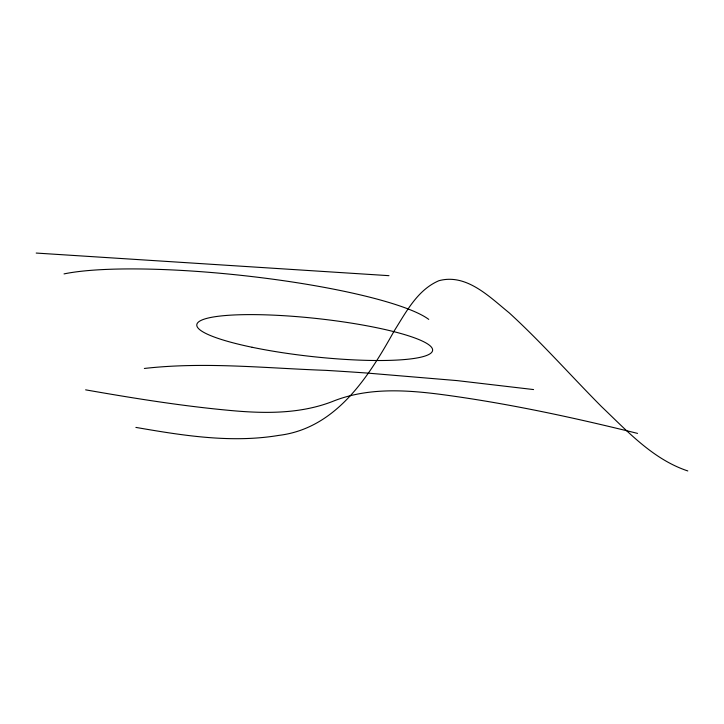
<?xml version="1.0" encoding="UTF-8"?>
<svg xmlns="http://www.w3.org/2000/svg" width="724" height="724" viewBox="0 0 724 724"><rect width="100%" height="100%" fill="white"/><g stroke="black" fill="none" stroke-linecap="round" stroke-linejoin="round"><path stroke-width="1.09" d="M144.357 368.462C204.467 361.611 265.355 368.181 325.619 370.344A658.324 106.392 6.2 0 1 366.552 373.014L457.088 380.607L533.57 389.566M36.2 253.056L388.969 275.672M85.631 389.847C132.592 398.073 179.706 405.702 227.191 410.182C262.242 413.585 298.722 414.481 332.135 401.63C368.254 386.869 408.128 389.946 445.894 395.087C510.483 403.911 574.295 417.73 637.545 433.395M135.886 427.404C182.891 435.549 231.2 443.323 278.785 435.396C335.918 428.508 368.616 376.942 394.146 331.004C406.064 312.18 417.332 289.944 438.898 280.713C466.509 273.219 489.614 297.012 509.171 312.822C541.561 342.452 570.593 375.457 601.499 406.589C627.364 431.214 652.985 459.387 687.8 470.944M64.038 273.907A197.616 31.937 6.2 0 1 260.921 277.654A197.616 31.937 6.2 0 1 428.744 319.384M252.124 347.276A118.573 19.159 6.2 0 0 432.536 350.724A118.573 19.159 6.2 0 0 259.491 314.696A118.573 19.159 6.2 0 0 252.124 347.276"/></g></svg>
